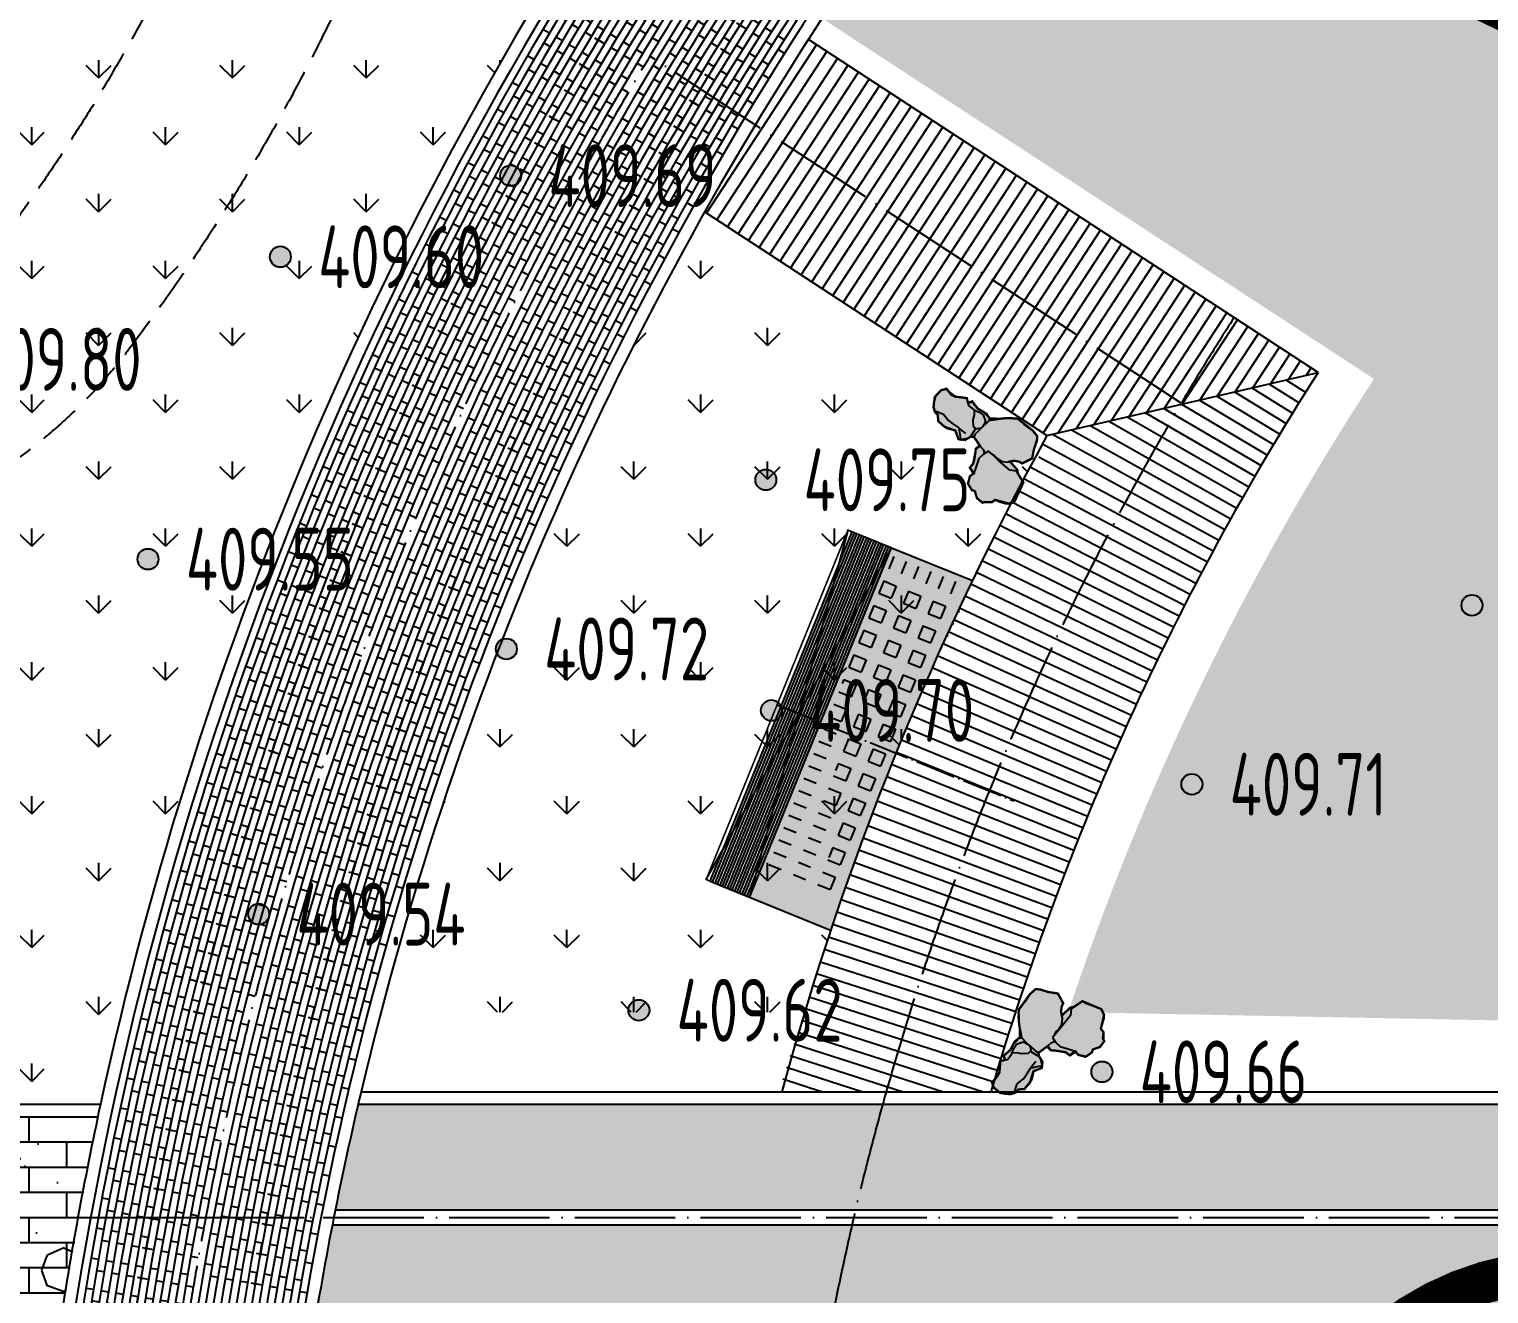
# Model space of a CAD drawing. Header units: millimetres. Extents: x 387826 to 388039216, y 3325062 to 3325368396.
# Drawn here: x 387589164 to 387606583, y 3324903110 to 3324918200 of the extents above; entities that cross this region are included whole.
import ezdxf
from ezdxf.enums import TextEntityAlignment as Align

# ---------------------------------------------------------------- set-up
doc = ezdxf.new("R2010")
doc.units = ezdxf.units.MM
doc.header["$LTSCALE"] = 1000
doc.header["$MEASUREMENT"] = 0
doc.linetypes.add('ACAD_ISO04W100', pattern=[30, 24, -3, 0, -3])
doc.linetypes.add('DASH', pattern=[0.35, 0.25, -0.1])
for name, color, linetype in [('0 Plan-Furniture 坐凳座椅', 215, 'Continuous'), ('0 Plan-Green C1', 60, 'DASH'), ('0 Plan-Green C2', 75, 'DASH'), ('0 Plan-Green Hatch', 76, 'Continuous'), ('0 Plan-Hatch 1', 8, 'Continuous'), ('0 Plan-Light', 1, 'Continuous'), ('0 Plan-Pavedivide', 15, 'Continuous'), ('0 Plan-Road 2', 40, 'Continuous'), ('0 Plan-Road 3', 44, 'Continuous'), ('0 Plan-Rock', 15, 'Continuous'), ('0-SITE', 7, 'Continuous'), ('000-Earth-MSCQ（不打印）$0$GCD', 251, 'Continuous'), ('0NT-Border', 21, 'DASH'), ('0NT-Center', 1, 'ACAD_ISO04W100'), ('0NT-Line 6', 251, 'Continuous')]:
    doc.layers.add(name, color=color, linetype=linetype)
doc.layers.add('0-调整', color=7, linetype='Continuous', plot=False)
doc.layers.add('0NT-辅助线（不打印）', color=157, linetype='Continuous', plot=False)
doc.styles.add('000-Earth-MSCQ（不打印）$0$HZ', font='gbenor.shx', dxfattribs={"width": 0.8, "bigfont": 'hztxt.shx'})
pattern_1 = [(90, (387910883.6, 3325096422.7), (-798.2364, 798.2364), [211.6645, -1384.808]), (45, (387910883.6, 3325096422.7), (-798.237, 798.237), [211.6645, -917.213]), (135, (387910883.6, 3325096422.7), (-798.237, -798.237), [211.6645, -917.213])]

# ---------------------------------------------------------------- blocks, each defined once
blk = doc.blocks.new('GZF')
at = {"layer": '0 Plan-Hatch 1', "ltscale": 10}
for p, q in [((-135, 540), (-135, 450)), ((0, 630), (0, 540)), ((-135, 360), (-135, 270)), ((0, 450), (0, 360)), ((-135, 180), (-135, 90)), ((0, 270), (0, 180)), ((-135, 0), (-135, -90)), ((0, 90), (0, 0)), ((-135, -180), (-135, -270)), ((0, -270), (0, -360)), ((-135, -360), (-135, -450)), ((0, -450), (0, -540)), ((-135, -540), (-135, -630))]:
    blk.add_line(p, q, dxfattribs=at)
at = {"layer": '0NT-辅助线（不打印）', "ltscale": 10}
for p, q in [((0, 0), (-135, 0)), ((0, 45), (0, -45)), ((0, -90), (0, -180))]:
    blk.add_line(p, q, dxfattribs=at)
blk.add_circle((0, 0), 9.1, dxfattribs=at)
blk = doc.blocks.new('A$C07C60E98')
at = {"layer": '0 Plan-Furniture 坐凳座椅', "ltscale": 10}
h = blk.add_hatch(dxfattribs=at)
h.set_pattern_fill('ANSI31', color=256, scale=20, angle=135)
h.set_pattern_definition([(180, (-775485599.173, -6649794488.545), (-7e-15, -31.75), [])])
h.paths.add_polyline_path([(2250, -230), (-2250, -230), (-2250, 280), (2250, 280)])
at = {"layer": '0 Plan-Hatch 1', "ltscale": 10}
h = blk.add_hatch(dxfattribs=at)
h.set_pattern_fill('SQUARE', color=256, scale=100)
h.set_pattern_definition([(0, (-387720309.45, -3324864457.13), (0, 158.75), [158.75, -158.75]), (90, (-387720309.45, -3324864457.13), (-158.75, 3e-14), [158.75, -158.75])])
edge = h.paths.add_edge_path()
edge.add_arc((0, 44412), 43149, 267.011, 272.989)
edge.add_line((2250, 1322), (2250, 280))
edge.add_line((2250, 280), (-950, 280))
edge.add_line((-950, 280), (-2250, 280))
edge.add_line((-2250, 280), (-2250, 1322))
h = blk.add_hatch(dxfattribs=at)
h.set_pattern_fill('AR-CONC', color=256, scale=100)
h.set_pattern_definition([(50, (-387720309.45, -3324864457.13), (182.184668996, -15.939085539), [19.05, -209.55]), (355, (-387720309.45, -3324864457.13), (-35.242825976, 191.056642882), [15.24, -167.64]), (100.451, (-387720294.26, -3324864458.46), (146.942501666, 175.11668782), [16.19, -178.09]), (46.1842, (-387720309.45, -3324864406.33), (271.079040892, -42.042327933), [28.575, -314.325]), (96.6356, (-387720286.86, -3324864409.84), (237.404234466, 247.42555589), [24.285, -267.135]), (351.184, (-387720309.45, -3324864406.33), (237.404605814, 247.42511786), [22.86, -251.46]), (21, (-387720284.05, -3324864419.03), (151.6148798354, -102.265518517), [19.05, -209.55]), (326, (-387720284.05, -3324864419.03), (61.802028348, 184.187966122), [15.24, -167.64]), (71.4514, (-387720271.41, -3324864427.55), (213.41649077, 81.922857716), [16.19, -178.09]), (37.5, (-387720309.445, -3324864457.13), (3.0886032506, 84.5550388732), [0, -165.608, 0, -170.18, 0, -168.275]), (7.5, (-387720309.445, -3324864457.13), (66.8196625103, 100.180574818), [0, -97.028, 0, -161.798, 0, -64.135]), (327.5, (-387720366.09, -3324864457.13), (135.5905951669, -5.7287439927), [0, -63.5, 0, -198.12, 0, -262.89]), (317.5, (-387720391.49, -3324864457.13), (148.129181386, 25.4264910333), [0, -82.55, 0, -131.572, 0, -186.69])])
edge = h.paths.add_edge_path()
edge.add_arc((0, 44412), 43149, 267.011, 272.989)
edge.add_line((2250, 1322), (2250, 280))
edge.add_line((2250, 280), (-950, 280))
edge.add_line((-950, 280), (-2250, 280))
edge.add_line((-2250, 280), (-2250, 1322))
at = {"layer": '0 Plan-Furniture 坐凳座椅', "ltscale": 10, "const_width": 20}
for points in [[(2250, -280), (-2250, -280), (-2250, 280), (2250, 280)], [(2250, -230), (-2250, -230), (-2250, 280), (2250, 280)]]:
    blk.add_lwpolyline(points, close=True, dxfattribs=at)
at = {"layer": '0 Plan-Road 3', "ltscale": 10}
for p, q in [((-2250, 280), (-2250, 1322)), ((2250, -230), (2250, 1322))]:
    blk.add_line(p, q, dxfattribs=at)
at = {"layer": '0NT-Center', "ltscale": 0.02}
blk.add_line((0, -280), (0, 2770), dxfattribs=at)
at = {"layer": '0NT-辅助线（不打印）', "ltscale": 10}
for p, q in [((2250, 280), (-2250, -280)), ((2250, -280), (-2250, 280))]:
    blk.add_line(p, q, dxfattribs=at)
blk = doc.blocks.new('hgreer')
at = {"layer": '0 Plan-Rock'}
for p, q in [((87294178, 81354752), (87294066, 81354638)), ((87294356, 81354781), (87294178, 81354752)), ((87294444, 81354780), (87294356, 81354781)), ((87294548, 81354722), (87294444, 81354780)), ((87294664, 81354656), (87294548, 81354722)), ((87294095, 81354332), (87294030, 81354215)), ((87294066, 81354638), (87294117, 81354456)), ((87294117, 81354456), (87294095, 81354332)), ((87294759, 81354539), (87294664, 81354656)), ((87294732, 81354583), (87294664, 81354326)), ((87294664, 81354326), (87294727, 81354122)), ((87294773, 81354434), (87294759, 81354539)), ((87294904, 81354337), (87294773, 81354434)), ((87294931, 81354185), (87294904, 81354337)), ((87294024, 81353945), (87293945, 81353877)), ((87294030, 81354215), (87293951, 81354059)), ((87293951, 81354059), (87294085, 81353911)), ((87294085, 81353911), (87294101, 81353725)), ((87294727, 81354122), (87294733, 81353974)), ((87294733, 81353974), (87294732, 81353773)), ((87294847, 81353805), (87294926, 81354003)), ((87294926, 81354003), (87294931, 81354185)), ((87293945, 81353877), (87293979, 81353793)), ((87293979, 81353793), (87294010, 81353663)), ((87294001, 81353531), (87293982, 81353397)), ((87294010, 81353663), (87294001, 81353531)), ((87294101, 81353725), (87294063, 81353569)), ((87294063, 81353569), (87294063, 81353441)), ((87294194, 81353632), (87294079, 81353713)), ((87294327, 81353582), (87294194, 81353632)), ((87294467, 81353472), (87294327, 81353582)), ((87294732, 81353773), (87294855, 81353648)), ((87294733, 81353768), (87294753, 81353536)), ((87294986, 81353607), (87294847, 81353805)), ((87294855, 81353648), (87294934, 81353572)), ((87294915, 81353453), (87294986, 81353607)), ((87293882, 81353001), (87294003, 81353200)), ((87293982, 81353397), (87294041, 81353244)), ((87294003, 81353200), (87294334, 81353268)), ((87294041, 81353244), (87294088, 81353217)), ((87294063, 81353441), (87294178, 81353287)), ((87294178, 81353287), (87294341, 81353269)), ((87294334, 81353268), (87294629, 81353317)), ((87294386, 81353277), (87294504, 81353394)), ((87294486, 81353377), (87294467, 81353472)), ((87294504, 81353394), (87294755, 81353382)), ((87294629, 81353317), (87294696, 81353300)), ((87294696, 81353300), (87294798, 81353020)), ((87294755, 81353382), (87294915, 81353453)), ((87293612, 81352618), (87293707, 81352799)), ((87293707, 81352799), (87293882, 81353001)), ((87294784, 81352760), (87294923, 81352819)), ((87294799, 81352593), (87294784, 81352760)), ((87294797, 81353021), (87294928, 81353076)), ((87294798, 81353020), (87294828, 81352903)), ((87294828, 81352903), (87294889, 81352809)), ((87294889, 81352809), (87294894, 81352807)), ((87294923, 81352819), (87295093, 81352852)), ((87294928, 81353076), (87295164, 81352946)), ((87295093, 81352852), (87295360, 81352772)), ((87295164, 81352946), (87295294, 81352901)), ((87295294, 81352901), (87295437, 81352910)), ((87295360, 81352772), (87295496, 81352737)), ((87295437, 81352910), (87295536, 81352713)), ((87295496, 81352737), (87295622, 81352776)), ((87295622, 81352776), (87295819, 81352705)), ((87293611, 81352623), (87293619, 81352631)), ((87293612, 81352619), (87293611, 81352623)), ((87293635, 81352386), (87293612, 81352618)), ((87293639, 81352110), (87293635, 81352386)), ((87294793, 81352660), (87294781, 81352568)), ((87294781, 81352568), (87294804, 81352499)), ((87294830, 81352396), (87294799, 81352593)), ((87294804, 81352499), (87294806, 81352326)), ((87294867, 81351996), (87294830, 81352396)), ((87295819, 81352705), (87295898, 81352519)), ((87295898, 81352519), (87295875, 81352437)), ((87295875, 81352437), (87295998, 81352280)), ((87293691, 81351913), (87293639, 81352110)), ((87294598, 81352050), (87294537, 81351921)), ((87294730, 81352179), (87294598, 81352050)), ((87294746, 81351831), (87294674, 81352125)), ((87294806, 81352326), (87294730, 81352179)), ((87294788, 81351832), (87294867, 81351996)), ((87295937, 81352043), (87295855, 81351887)), ((87296011, 81352087), (87295937, 81352043)), ((87295998, 81352280), (87296011, 81352087)), ((87293793, 81351855), (87293691, 81351913)), ((87294021, 81351790), (87293793, 81351855)), ((87294262, 81351683), (87294021, 81351790)), ((87294403, 81351753), (87294262, 81351683)), ((87294528, 81351828), (87294403, 81351753)), ((87294537, 81351921), (87294528, 81351828)), ((87294824, 81351756), (87294746, 81351831)), ((87294928, 81351500), (87294788, 81351832)), ((87295669, 81351570), (87295620, 81351490)), ((87295718, 81351718), (87295669, 81351570)), ((87295753, 81351854), (87295718, 81351718)), ((87295855, 81351887), (87295753, 81351854)), ((87295039, 81351502), (87294928, 81351500)), ((87295219, 81351460), (87295039, 81351502)), ((87295471, 81351402), (87295219, 81351460)), ((87295564, 81351442), (87295471, 81351402)), ((87295620, 81351490), (87295564, 81351442))]:
    blk.add_line(p, q, dxfattribs=at)
blk = doc.blocks.new('A$C6F3146E0')
at = {"layer": '0NT-Line 6', "ltscale": 10}
h = blk.add_hatch(color=250, dxfattribs=at)
h.dxf.hatch_style = 1
h.paths.add_polyline_path([(771, 225), (810, 256), (835, 324), (833, 388), (821, 464), (754, 548), (685, 572), (649, 533), (561, 478), (435, 472), (413, 470), (393, 409), (342, 434), (265, 348), (179, 306), (100, 236), (101, 206), (-39, 237), (-102, 248), (-227, 255), (-264, 253), (-466, 117), (-533, 47), (-533, -10), (-503, -119), (-487, -245), (-362, -319), (-322, -300), (-253, -293), (-204, -306), (-307, -408), (-318, -455), (-398, -565), (-304, -812), (-231, -852), (-48, -816), (-9, -850), (93, -855), (111, -865), (187, -812), (222, -722), (261, -711), (318, -633), (299, -535), (251, -492), (308, -425), (269, -369), (253, -240), (250, -175), (202, -128), (285, -24), (331, -24), (368, -52), (443, -72), (483, -67), (530, 39), (669, 77), (763, 147)])
at = {"layer": '0 Plan-Rock', "ltscale": 10, "const_width": 30}
blk.add_lwpolyline([(771, 225), (810, 256), (835, 324), (833, 388), (821, 464), (754, 548), (685, 572), (649, 533), (561, 478), (435, 472), (413, 470), (393, 409), (342, 434), (265, 348), (179, 306), (100, 236), (101, 206), (-39, 237), (-102, 248), (-227, 255), (-264, 253), (-466, 117), (-533, 47), (-533, -10), (-503, -119), (-487, -245), (-362, -319), (-322, -300), (-253, -293), (-204, -306), (-307, -408), (-318, -455), (-398, -565), (-304, -812), (-231, -852), (-48, -816), (-9, -850), (93, -855), (111, -865), (187, -812), (222, -722), (261, -711), (318, -633), (299, -535), (251, -492), (308, -425), (269, -369), (253, -240), (250, -175), (202, -128), (285, -24), (331, -24), (368, -52), (443, -72), (483, -67), (530, 39), (669, 77), (763, 147)], close=True, dxfattribs=at)
at = {"layer": '0 Plan-Rock', "xscale": 0.4800000000000001, "yscale": 0.4800000000000001, "zscale": 0.4800000000000001, "rotation": 301.0050644222225}
blk.add_blockref('hgreer', (-55053982, 15799643), dxfattribs=at)
blk = doc.blocks.new('000-Earth-MSCQ（不打印）$0$gc200')
h = blk.add_hatch(color=256)
edge = h.paths.add_edge_path()
edge.add_arc((0, 0), 0.25, 0, 360)
blk.add_circle((0, 0), 0.25)
blk = doc.blocks.new('000-Earth-MSCQ（不打印）')
at = {"layer": '000-Earth-MSCQ（不打印）$0$GCD', "linetype": 'Continuous'}
ref = blk.add_blockref('000-Earth-MSCQ（不打印）$0$gc200', (387594910, 3324916452), dxfattribs=dict(at, xscale=500, yscale=500, zscale=500))
ref.add_attrib('height', '409.69', dxfattribs={"linetype": 'Continuous', "height": 750, "style": '000-Earth-MSCQ（不打印）$0$HZ', "width": 0.8}).set_placement((387595360, 3324916452), align=Align.MIDDLE_LEFT)
ref = blk.add_blockref('000-Earth-MSCQ（不打印）$0$gc200', (387592162, 3324915484), dxfattribs=dict(at, xscale=500, yscale=500, zscale=500))
ref.add_attrib('height', '409.60', dxfattribs={"linetype": 'Continuous', "height": 750, "style": '000-Earth-MSCQ（不打印）$0$HZ', "width": 0.8}).set_placement((387592612, 3324915484), align=Align.MIDDLE_LEFT)
ref = blk.add_blockref('000-Earth-MSCQ（不打印）$0$gc200', (387588058, 3324914260), dxfattribs=dict(at, xscale=500, yscale=500, zscale=500))
ref.add_attrib('height', '409.80', dxfattribs={"linetype": 'Continuous', "height": 750, "style": '000-Earth-MSCQ（不打印）$0$HZ', "width": 0.8}).set_placement((387588508, 3324914260), align=Align.MIDDLE_LEFT)
ref = blk.add_blockref('000-Earth-MSCQ（不打印）$0$gc200', (387597955, 3324912823), dxfattribs=dict(at, xscale=500, yscale=500, zscale=500))
ref.add_attrib('height', '409.75', dxfattribs={"linetype": 'Continuous', "height": 750, "style": '000-Earth-MSCQ（不打印）$0$HZ', "width": 0.8}).set_placement((387598405, 3324912823), align=Align.MIDDLE_LEFT)
ref = blk.add_blockref('000-Earth-MSCQ（不打印）$0$gc200', (387590582, 3324911876), dxfattribs=dict(at, xscale=500, yscale=500, zscale=500))
ref.add_attrib('height', '409.55', dxfattribs={"linetype": 'Continuous', "height": 750, "style": '000-Earth-MSCQ（不打印）$0$HZ', "width": 0.8}).set_placement((387591033, 3324911876), align=Align.MIDDLE_LEFT)
ref = blk.add_blockref('000-Earth-MSCQ（不打印）$0$gc200', (387606382, 3324911326), dxfattribs=dict(at, xscale=500, yscale=500, zscale=500))
ref.add_attrib('height', '409.59', dxfattribs={"linetype": 'Continuous', "height": 750, "style": '000-Earth-MSCQ（不打印）$0$HZ', "width": 0.8}).set_placement((387606832, 3324911326), align=Align.MIDDLE_LEFT)
ref = blk.add_blockref('000-Earth-MSCQ（不打印）$0$gc200', (387594859, 3324910805), dxfattribs=dict(at, xscale=500, yscale=500, zscale=500))
ref.add_attrib('height', '409.72', dxfattribs={"linetype": 'Continuous', "height": 750, "style": '000-Earth-MSCQ（不打印）$0$HZ', "width": 0.8}).set_placement((387595309, 3324910805), align=Align.MIDDLE_LEFT)
ref = blk.add_blockref('000-Earth-MSCQ（不打印）$0$gc200', (387598022, 3324910071), dxfattribs=dict(at, xscale=500, yscale=500, zscale=500))
ref.add_attrib('height', '409.70', dxfattribs={"linetype": 'Continuous', "height": 750, "style": '000-Earth-MSCQ（不打印）$0$HZ', "width": 0.8}).set_placement((387598472, 3324910071), align=Align.MIDDLE_LEFT)
ref = blk.add_blockref('000-Earth-MSCQ（不打印）$0$gc200', (387603040, 3324909190), dxfattribs=dict(at, xscale=500, yscale=500, zscale=500))
ref.add_attrib('height', '409.71', dxfattribs={"linetype": 'Continuous', "height": 750, "style": '000-Earth-MSCQ（不打印）$0$HZ', "width": 0.8}).set_placement((387603490, 3324909190), align=Align.MIDDLE_LEFT)
ref = blk.add_blockref('000-Earth-MSCQ（不打印）$0$gc200', (387591903, 3324907641), dxfattribs=dict(at, xscale=500, yscale=500, zscale=500))
ref.add_attrib('height', '409.54', dxfattribs={"linetype": 'Continuous', "height": 750, "style": '000-Earth-MSCQ（不打印）$0$HZ', "width": 0.8}).set_placement((387592353, 3324907641), align=Align.MIDDLE_LEFT)
ref = blk.add_blockref('000-Earth-MSCQ（不打印）$0$gc200', (387596440, 3324906494), dxfattribs=dict(at, xscale=500, yscale=500, zscale=500))
ref.add_attrib('height', '409.62', dxfattribs={"linetype": 'Continuous', "height": 750, "style": '000-Earth-MSCQ（不打印）$0$HZ', "width": 0.8}).set_placement((387596890, 3324906494), align=Align.MIDDLE_LEFT)
ref = blk.add_blockref('000-Earth-MSCQ（不打印）$0$gc200', (387601966, 3324905759), dxfattribs=dict(at, xscale=500, yscale=500, zscale=500))
ref.add_attrib('height', '409.66', dxfattribs={"linetype": 'Continuous', "height": 750, "style": '000-Earth-MSCQ（不打印）$0$HZ', "width": 0.8}).set_placement((387602416, 3324905759), align=Align.MIDDLE_LEFT)

msp = doc.modelspace()

# ---------------------------------------------------------------- hatches: boundary and pattern name
at = {"layer": '0 Plan-Green Hatch', "ltscale": 10}
h = msp.add_hatch(dxfattribs=at)
h.set_pattern_fill('GRASS', color=256, scale=400, double=1)
h.set_pattern_definition(pattern_1)
edge = h.paths.add_edge_path()
edge.add_line((387622439, 3324854051), (387623174, 3324853940))
edge.add_line((387623174, 3324853940), (387635096, 3324877615))
edge.add_line((387635096, 3324877615), (387637326, 3324880091))
edge.add_line((387637326, 3324880091), (387648093, 3324901769))
edge.add_line((387648093, 3324901769), (387653676, 3324913099))
edge.add_line((387653676, 3324913099), (387659030, 3324926313))
edge.add_line((387659030, 3324926313), (387666293, 3324933026))
edge.add_line((387666293, 3324933026), (387674563, 3324955273))
edge.add_line((387674563, 3324955273), (387674699, 3324955834))
edge.add_line((387674699, 3324955834), (387679274, 3324966056))
edge.add_line((387679274, 3324966056), (387692671, 3324988472))
edge.add_line((387692671, 3324988472), (387687672, 3324991570))
edge.add_line((387687672, 3324991570), (387699107, 3325013209))
edge.add_line((387699107, 3325013209), (387703731, 3325018963))
edge.add_line((387703731, 3325018963), (387707661, 3325021086))
edge.add_line((387707661, 3325021086), (387708979, 3325021533))
edge.add_line((387708979, 3325021533), (387713125, 3325024321))
edge.add_line((387713125, 3325024321), (387719878, 3325030250))
edge.add_line((387719878, 3325030250), (387727149, 3325038561))
edge.add_line((387727149, 3325038561), (387731947, 3325045522))
edge.add_line((387731947, 3325045522), (387732793, 3325048405))
edge.add_line((387732793, 3325048405), (387736658, 3325052380))
edge.add_line((387736658, 3325052380), (387738724, 3325053062))
edge.add_line((387738724, 3325053062), (387755596, 3325073700))
edge.add_line((387755596, 3325073700), (387757359, 3325075810))
edge.add_line((387757359, 3325075810), (387765031, 3325091176))
edge.add_line((387765031, 3325091176), (387763567, 3325091307))
edge.add_line((387763567, 3325091307), (387764643, 3325092871))
edge.add_line((387764643, 3325092871), (387763677, 3325093514))
edge.add_line((387763677, 3325093514), (387760352, 3325088520))
edge.add_line((387760352, 3325088520), (387757855, 3325090182))
edge.add_line((387757855, 3325090182), (387746044, 3325072445))
edge.add_arc((387645329, 3325139508), 121000, 309.74241, 326.34169, ccw=False)
edge.add_arc((387645329, 3325139508), 121000, 304.96117, 309.74243, ccw=False)
edge.add_arc((387763684, 3324966247), 88844, 123.48685, 149.78954)
edge.add_arc((387680669, 3325002504), 10500, -109.5937, 53.5592, ccw=False)
edge.add_line((387677148, 3324992612), (387673651, 3324985981))
edge.add_line((387673651, 3324985981), (387646880, 3324935220))
edge.add_arc((387620344, 3324949214), 30000, 286.5819, 332.1931, ccw=False)
edge.add_arc((387637328, 3324892179), 29511, 106.5819, 159.4826)
edge.add_line((387609689, 3324902522), (387600522, 3324902522))
edge.add_arc((387629038, 3324896342), 29178, 167.7716, 206.6178)
edge.add_line((387602953, 3324883269), (387599369, 3324882693))
edge.add_arc((387581781, 3324878865), 18000, -22.8216, 12.2787, ccw=False)
edge.add_line((387598371, 3324871883), (387617733, 3324862102))
edge.add_line((387617733, 3324862102), (387620050, 3324854469))
edge.add_line((387620050, 3324854469), (387622439, 3324854051))
h = msp.add_hatch(dxfattribs=at)
h.set_pattern_fill('GRASS', color=256, scale=400, double=1)
h.set_pattern_definition(pattern_1)
edge = h.paths.add_edge_path()
edge.add_line((387605213, 3324914027), (387598664, 3324918304))
edge.add_arc((387602932, 3324916290), 4719, 143.0083, 154.7369, ccw=False)
edge.add_arc((387570323, 3324938960), 35000, 325.4866, 360)
edge.add_line((387605323, 3324938960), (387605323, 3324946120))
edge.add_line((387605323, 3324946120), (387611316, 3324946127))
edge.add_line((387611316, 3324946127), (387614771, 3324946256))
edge.add_line((387614771, 3324946256), (387618955, 3324946756))
edge.add_line((387618955, 3324946756), (387623204, 3324947639))
edge.add_line((387623204, 3324947639), (387628446, 3324949319))
edge.add_line((387628446, 3324949319), (387633018, 3324951352))
edge.add_line((387633018, 3324951352), (387635887, 3324952937))
edge.add_line((387635887, 3324952937), (387636770, 3324953013))
edge.add_line((387636770, 3324953013), (387641201, 3324953435))
edge.add_line((387641201, 3324953435), (387643259, 3324954834))
edge.add_line((387643259, 3324954834), (387643999, 3324956126))
edge.add_line((387643999, 3324956126), (387644469, 3324959483))
edge.add_line((387644469, 3324959483), (387647018, 3324962120))
edge.add_line((387647018, 3324962120), (387649717, 3324965421))
edge.add_line((387649717, 3324965421), (387651287, 3324967654))
edge.add_line((387651287, 3324967654), (387653047, 3324970530))
edge.add_line((387653047, 3324970530), (387654554, 3324973408))
edge.add_line((387654554, 3324973408), (387656414, 3324977855))
edge.add_line((387656414, 3324977855), (387657664, 3324981620))
edge.add_line((387657664, 3324981620), (387659067, 3324989862))
edge.add_line((387659067, 3324989862), (387660604, 3325007095))
edge.add_line((387660604, 3325007095), (387670180, 3325002045))
edge.add_arc((387680669, 3325002504), 10500, 182.5086, 233.9799)
edge.add_line((387674495, 3324994012), (387644226, 3324936619))
edge.add_arc((387620344, 3324949214), 27000, 286.5819, 332.1931, ccw=False)
edge.add_arc((387637328, 3324892179), 32511, 106.5819, 154.1647)
edge.add_line((387608066, 3324906346), (387601566, 3324906472))
edge.add_arc((387632545, 3324896175), 32646, 146.8498, 161.6139, ccw=False)
h = msp.add_hatch(dxfattribs=at)
h.set_pattern_fill('GRASS', color=256, scale=400, double=1)
h.set_pattern_definition(pattern_1)
edge = h.paths.add_edge_path()
edge.add_line((387575606, 3324905372), (387569812, 3324905372))
edge.add_line((387569812, 3324905372), (387569812, 3324906272))
edge.add_line((387569812, 3324906272), (387575312, 3324906272))
edge.add_line((387575312, 3324906272), (387575312, 3324926572))
edge.add_line((387575312, 3324926572), (387569814, 3324926572))
edge.add_arc((387575662, 3324926422), 5850, 91.4693, 178.5307, ccw=False)
edge.add_line((387575512, 3324932270), (387575512, 3324926772))
edge.add_line((387575512, 3324926772), (387592653, 3324926772))
edge.add_line((387592653, 3324926772), (387592653, 3324946588))
edge.add_line((387592653, 3324946588), (387602323, 3324946588))
edge.add_line((387602323, 3324946588), (387602323, 3324938960))
edge.add_arc((387570323, 3324938960), 32000, -34.5134, 0, ccw=False)
edge.add_arc((387632545, 3324896175), 43513, 145.4866, 167.7978)
edge.add_line((387590015, 3324905372), (387575606, 3324905372))
h = msp.add_hatch(dxfattribs=at)
h.set_pattern_fill('GRASS', color=256, scale=400, double=1)
h.set_pattern_definition(pattern_1)
edge = h.paths.add_edge_path()
edge.add_line((387564087, 3324808679), (387562590, 3324819517))
edge.add_arc((387605680, 3324825470), 43500, 114.1135, 187.865, ccw=False)
edge.add_arc((387581781, 3324878865), 15000, 294.1135, 372.9095)
edge.add_line((387596401, 3324882216), (387591598, 3324881444))
edge.add_arc((387632666, 3324896181), 43631, 171.4451, 199.7405, ccw=False)
edge.add_line((387589520, 3324902672), (387585472, 3324902672))
edge.add_line((387585472, 3324902672), (387585472, 3324896072))
edge.add_line((387585472, 3324896072), (387583771, 3324896072))
edge.add_line((387583771, 3324896072), (387583772, 3324893072))
edge.add_line((387583772, 3324893072), (387584322, 3324893072))
edge.add_line((387584322, 3324893072), (387584322, 3324886222))
edge.add_line((387584322, 3324886222), (387575072, 3324886222))
edge.add_line((387575072, 3324886222), (387575072, 3324893072))
edge.add_line((387575072, 3324893072), (387576922, 3324893072))
edge.add_line((387576922, 3324893072), (387576922, 3324896072))
edge.add_line((387576922, 3324896072), (387573922, 3324896072))
edge.add_line((387573922, 3324896072), (387573922, 3324902672))
edge.add_line((387573922, 3324902672), (387563512, 3324902672))
edge.add_line((387563512, 3324902672), (387563512, 3324906272))
edge.add_line((387563512, 3324906272), (387558012, 3324906272))
edge.add_line((387558012, 3324906272), (387558012, 3324931572))
edge.add_line((387558012, 3324931572), (387563512, 3324931572))
edge.add_line((387563512, 3324931572), (387563512, 3324932400))
edge.add_line((387563512, 3324932400), (387563836, 3324932725))
edge.add_line((387563836, 3324932725), (387559942, 3324936609))
edge.add_line((387559942, 3324936609), (387565450, 3324942131))
edge.add_line((387565450, 3324942131), (387569344, 3324938247))
edge.add_line((387569344, 3324938247), (387569668, 3324938572))
edge.add_line((387569668, 3324938572), (387569853, 3324938572))
edge.add_line((387569853, 3324938572), (387569853, 3324944072))
edge.add_line((387569853, 3324944072), (387580153, 3324944072))
edge.add_line((387580153, 3324944072), (387580153, 3324938572))
edge.add_line((387580153, 3324938572), (387580503, 3324938572))
edge.add_arc((387564914, 3324960011), 26508, 306.0222, 323.9778)
edge.add_line((387586353, 3324944422), (387586353, 3324946072))
edge.add_line((387586353, 3324946072), (387565970, 3324946072))
edge.add_line((387565970, 3324946072), (387555981, 3324936059))
edge.add_line((387555981, 3324936059), (387556083, 3324865035))
edge.add_line((387556083, 3324865035), (387556223, 3324859820))
edge.add_line((387556223, 3324859820), (387559228, 3324808008))
edge.add_line((387559228, 3324808008), (387564087, 3324808679))
h = msp.add_hatch(dxfattribs=at)
h.set_pattern_fill('GRASS', color=256, scale=400, double=1)
h.set_pattern_definition(pattern_1)
edge = h.paths.add_edge_path()
edge.add_line((387597099, 3324915793), (387601166, 3324913086))
edge.add_arc((387632545, 3324896175), 35646, 151.6776, 163.2095)
edge.add_line((387598419, 3324906472), (387593362, 3324906472))
edge.add_arc((387632545, 3324896175), 40513, 151.0376, 165.2758, ccw=False)
at = {"layer": '0 Plan-Hatch 1', "ltscale": 10}
h = msp.add_hatch(dxfattribs=at)
h.set_pattern_fill('混凝土', color=256, scale=200)
h.set_pattern_definition([(50, (387585506.2, 3324938266), (1434.52, -125.504), [150, -1650]), (355, (387585506.2, 3324938266), (-277.503, 1504.384), [120, -1320]), (100.4514, (387585625.7, 3324938255.5), (1157.02, 1378.88), [127.48, -1402.284]), (46.184, (387585506.2, 3324938666), (2134.48, -331.04), [225, -2475]), (96.6356, (387585684, 3324938638.4), (1869.33, 1948.24), [191.22, -2103.43]), (351.184, (387585506.2, 3324938666), (1869.32, 1948.24), [180, -1980]), (21, (387585706.2, 3324938566), (1193.814, -805.238), [150, -1650]), (326, (387585706.2, 3324938566), (486.63, 1450.3), [120, -1320]), (71.4514, (387585805.7, 3324938498.9), (1680.445, 645.06), [127.48, -1402.284]), (37.5, (387585506.2, 3324938265.96), (24.32, 665.788), [0, -1304, 0, -1340, 0, -1325]), (7.5, (387585506.2, 3324938265.96), (526.139, 788.823), [0, -764, 0, -1274, 0, -505]), (327.5, (387585060.2, 3324938265.96), (1067.645, -45.11), [0, -500, 0, -1560, 0, -2070]), (317.5, (387584860.2, 3324938266), (1166.372, 200.21), [0, -650, 0, -1036, 0, -1470])])
edge = h.paths.add_edge_path()
edge.add_line((387563962, 3324903122), (387569362, 3324903122))
edge.add_line((387569362, 3324903122), (387569362, 3324926422))
edge.add_arc((387575662, 3324926422), 6300, 90, 180, ccw=False)
edge.add_line((387575662, 3324932722), (387592203, 3324932722))
edge.add_line((387592203, 3324932722), (387592203, 3324946591))
edge.add_arc((387598496, 3324946597), 6293, 115.3465, 180.048, ccw=False)
edge.add_line((387595802, 3324952284), (387583170, 3324952250))
edge.add_arc((387580510, 3324946547), 6293, -0.0398, 64.9946, ccw=False)
edge.add_line((387586803, 3324946543), (387586803, 3324944422))
edge.add_arc((387580503, 3324944422), 6300, -90, 0, ccw=False)
edge.add_line((387580503, 3324938122), (387569855, 3324938122))
edge.add_line((387569855, 3324938122), (387563962, 3324932214))
edge.add_line((387563962, 3324932214), (387563962, 3324903122))
h = msp.add_hatch(dxfattribs=at)
h.set_pattern_fill('_USER', color=256, scale=150, angle=90, pattern_type=0)
h.set_pattern_definition([(56.8498, (387598404.66, 3324916681.71), (-125.586, 82.0254), [])])
h.paths.add_polyline_path([(387597230, 3324916016), (387598472, 3324918071), (387604548, 3324914103), (387601310, 3324913351)])
h = msp.add_hatch(dxfattribs=at)
h.set_pattern_fill('900X300', color=256, scale=0.3, pattern_type=2)
h.set_pattern_definition([(90, (387593593.27, 3324905371.84), (-270, 2e-14), [90, -90]), (90, (387593458.27, 3324905461.84), (-270, 2e-14), [90, -90]), (0, (387593323.27, 3324905371.84), (0, 180), []), (0, (387593323.27, 3324905461.84), (0, 180), [])])
edge = h.paths.add_edge_path()
edge.add_arc((387632545, 3324896175), 40513, 166.8786, 168.7019, ccw=False)
edge.add_line((387593090, 3324905372), (387607778, 3324905372))
edge.add_line((387607778, 3324905372), (387608607, 3324904112))
edge.add_line((387608607, 3324904112), (387592817, 3324904112))
h = msp.add_hatch(dxfattribs=at)
h.set_pattern_fill('900X300', color=256, pattern_type=2)
h.set_pattern_definition([(90, (387570711.8, 3324902821.8), (-900, 6e-14), [300, -300]), (90, (387570261.8, 3324903121.8), (-900, 6e-14), [300, -300]), (0, (387569811.8, 3324902821.84), (0, 600), []), (0, (387569811.8, 3324903121.84), (0, 600), [])])
h.paths.add_polyline_path([(387569812, 3324905222), (387589983, 3324905222), (387589543, 3324902822), (387585322, 3324902822), (387585322, 3324901922), (387583822, 3324901922), (387583822, 3324900072), (387577272, 3324900072), (387577272, 3324900322), (387574072, 3324900322), (387574072, 3324902822), (387569812, 3324902822)])
h = msp.add_hatch(dxfattribs=at)
h.set_pattern_fill('加气混凝土', color=256, scale=295.28, double=1)
h.set_pattern_definition([(0, (387774439, 3324891233), (1771.68, 3543.36), [0, -3543.36]), (0, (387772366.3, 3324890754.5), (1771.68, 3543.36), [0, -3543.36]), (0, (387773518, 3324890719), (1771.68, 3543.36), [0, -3543.36]), (0, (387774775.7, 3324891764.3), (1771.68, 3543.36), [0, -3543.36]), (0, (387773305.2, 3324890542), (1771.68, 3543.36), [0, -3543.36]), (0, (387775130, 3324893996.6), (1771.68, 3543.36), [0, -3543.36]), (0, (387774049.4, 3324893713.2), (1771.68, 3543.36), [0, -3543.36]), (0, (387774616.3, 3324893270.3), (1771.68, 3543.36), [0, -3543.36]), (0, (387771728.5, 3324893199.4), (1771.68, 3543.36), [0, -3543.36]), (0, (387773464.7, 3324893040), (1771.68, 3543.36), [0, -3543.36]), (0, (387772791.5, 3324892136.4), (1771.68, 3543.36), [0, -3543.36]), (0, (387772827, 3324890807.6), (1771.68, 3543.36), [0, -3543.36]), (0, (387774155.7, 3324890666), (1771.68, 3543.36), [0, -3543.36]), (0, (387775130, 3324892225), (1771.68, 3543.36), [0, -3543.36]), (0, (387771817, 3324891675.7), (1771.68, 3543.36), [0, -3543.36]), (0, (387772118.2, 3324892278), (1771.68, 3543.36), [0, -3543.36]), (0, (387773500, 3324892030), (1771.68, 3543.36), [0, -3543.36]), (0, (387773004, 3324891516.3), (1771.68, 3543.36), [0, -3543.36]), (0, (387772720.6, 3324892685.6), (1771.68, 3543.36), [0, -3543.36]), (0, (387773163.5, 3324894014.4), (1771.68, 3543.36), [0, -3543.36]), (0, (387771958.8, 3324890931.6), (1771.68, 3543.36), [0, -3543.36]), (0, (387773907.6, 3324893288), (1771.68, 3543.36), [0, -3543.36]), (0, (387772260, 3324893341), (1771.68, 3543.36), [0, -3543.36]), (0, (387771976.5, 3324893801.8), (1771.68, 3543.36), [0, -3543.36]), (130.60129, (387774912.41, 3324892887.24), (-8858.3999, 10630.08005), [155.563, -65180.763]), (18.43495, (387774659.3, 3324892954.73), (8858.4, 3543.36), [160.07, -22250.103]), (90, (387774659.3, 3324892802.9), (1771.68, 3543.36), [151.86, -6934.86]), (161.56505, (387774811.2, 3324892752.25), (-8858.4, 3543.3597), [160.07, -22250.103]), (53.1301, (387774811.2, 3324892752.25), (1771.68, 3543.36), [168.73, -17548.07]), (135, (387774946.2, 3324890946.8), (-1771.68, 3543.36), [143.173, -9878.96]), (45, (387774743.7, 3324890946.8), (1771.68, 3543.36), [143.173, -9878.96]), (135, (387774844.9, 3324890845.6), (-1771.68, 3543.36), [143.173, -9878.96]), (45, (387774844.9, 3324890845.6), (1771.68, 3543.36), [143.173, -9878.96]), (116.565, (387773242, 3324893326), (-0.0003, 7086.72), [188.65, -3772.95]), (180, (387773157.6, 3324893494.7), (-1771.68, 3543.36), [202.48, -3340.88]), (63.435, (387772870.8, 3324893326), (2e-05, 7086.72), [188.65, -3772.95]), (116.565, (387772955, 3324893157.2), (-0.0003, 7086.72), [188.65, -3772.95]), (0, (387772955, 3324893157.2), (1771.68, 3543.36), [202.48, -3340.88]), (63.435, (387773157.6, 3324893157.2), (2e-05, 7086.72), [188.65, -3772.95]), (107.10273, (387774574.95, 3324892127.95), (-5315.0398, 17716.80003), [229.5, -96160.31]), (143.97263, (387774507.46, 3324892347.3), (-33661.91957, 24803.51997), [229.5, -47965.4]), (180, (387774322, 3324892482.3), (-1771.68, 3543.36), [219.35, -3324.01]), (36.02737, (387773916.9, 3324892347.3), (33661.91975, 24803.51973), [229.5, -47965.4]), (71.56505, (387773849.4, 3324892144.8), (5315.04, 17716.8), [213.43, -22196.746]), (107.10273, (387773916.9, 3324891925.47), (-5315.0398, 17716.80003), [229.5, -96160.31]), (143.97263, (387774102.5, 3324891790.49), (-33661.91957, 24803.51997), [229.5, -47965.4]), (0, (387774102.5, 3324891790.5), (1771.68, 3543.36), [219.35, -3324.01]), (36.02737, (387774321.85, 3324891790.49), (33661.91975, 24803.51973), [229.5, -47965.4]), (71.56505, (387774507.46, 3324891925.47), (5315.04, 17716.8), [213.43, -22196.746]), (150.25512, (387774608.7, 3324893781.5), (-5315.04, 3543.36), [136.036, -28431.446]), (90, (387774490.6, 3324893714), (1771.68, 3543.36), [134.985, -6951.734]), (29.74488, (387774490.6, 3324893714.02), (5315.04, 3543.36), [136.036, -28431.446]), (116.565, (387773782, 3324891267.4), (-0.0003, 7086.72), [188.65, -3772.95]), (168.69007, (387773697.55, 3324891436.15), (-15945.12, 3543.3599), [172.073, -35963.247]), (41.185925, (387773393.83, 3324891351.78), (44291.99973, 38976.95966), [179.364, -75153.496]), (90, (387773393.8, 3324891183), (1771.68, 3543.36), [168.73, -6917.99]), (138.81407, (387773528.82, 3324891064.94), (-44291.99921, 38976.96025), [179.364, -75153.496]), (16.69924, (387773528.82, 3324891064.94), (58465.43956, 17716.79981), [176.16, -73811.363]), (60.9454, (387773697.55, 3324891115.56), (1771.68, 3543.35997), [173.72, -72788.525]), (109.98311, (387772297.08, 3324892752.25), (-8858.40003, 24803.51993), [197.495, -82750.434]), (155.556045, (387772229.58, 3324892937.86), (-23031.84009, 10630.07978), [203.88, -85425.28]), (24.443955, (387771858.38, 3324892937.86), (23031.84001, 10630.07995), [203.88, -85425.28]), (70.01689, (387771790.88, 3324892752.25), (8858.40003, 24803.51994), [197.495, -82750.434]), (109.98311, (387771858.38, 3324892566.65), (-8858.40003, 24803.51993), [197.495, -82750.434]), (160.0169, (387772043.98, 3324892499.16), (-8858.4, 3543.35984), [197.495, -41276.47]), (19.9831, (387772043.98, 3324892499.16), (8858.39995, 3543.36), [197.495, -41276.47]), (70.01689, (387772229.58, 3324892566.65), (8858.40003, 24803.51994), [197.495, -82750.434]), (122.00538, (387773613.2, 3324892431.66), (-1771.68024, 3543.3598), [159.18, -33268.81]), (18.43495, (387773376.96, 3324892516.03), (8858.4, 3543.36), [160.07, -22250.103]), (90, (387773377, 3324892364.2), (1771.68, 3543.36), [151.86, -6934.86]), (161.56505, (387773528.8, 3324892313.55), (-8858.4, 3543.3597), [160.07, -22250.103]), (54.46232, (387773528.82, 3324892313.55), (12401.75998, 17716.79997), [145.15, -60817.12]), (116.565, (387772584, 3324891571), (-0.0003, 7086.72), [188.65, -3772.95]), (180, (387772499.6, 3324891740), (-1771.68, 3543.36), [185.605, -3357.755]), (59.03624, (387772212.7, 3324891571.13), (1771.68, 3543.36), [196.773, -41125.547]), (120.96376, (387772313.95, 3324891402.4), (-1771.68024, 3543.35984), [196.773, -41125.547]), (0, (387772314, 3324891402.4), (1771.68, 3543.36), [185.605, -3357.755]), (63.435, (387772499.6, 3324891402.4), (2e-05, 7086.72), [188.65, -3772.95])])
h.paths.add_polyline_path([(387569812, 3324905222), (387589983, 3324905222), (387589543, 3324902822), (387585322, 3324902822), (387585322, 3324901922), (387583822, 3324901922), (387583822, 3324900072), (387577272, 3324900072), (387577272, 3324900322), (387574072, 3324900322), (387574072, 3324902822), (387569812, 3324902822)])
h = msp.add_hatch(dxfattribs=at)
h.set_pattern_fill('900X300', color=256, scale=0.3, pattern_type=2)
h.set_pattern_definition([(90, (387592992.3, 3324902671.84), (-270, 2e-14), [90, -90]), (90, (387592857.3, 3324902761.84), (-270, 2e-14), [90, -90]), (0, (387592722.3, 3324902671.84), (0, 180), []), (0, (387592722.3, 3324902761.84), (0, 180), [])])
edge = h.paths.add_edge_path()
edge.add_arc((387632545, 3324896175), 40513, 168.9614, 170.7717, ccw=False)
edge.add_line((387592782, 3324903932), (387608742, 3324903932))
edge.add_line((387608742, 3324903932), (387609585, 3324902672))
edge.add_line((387609585, 3324902672), (387592556, 3324902672))

# ---------------------------------------------------------------- linework, layer by layer
at = {"layer": '0 Plan-Green C1', "ltscale": 2, "flags": 128}
msp.add_lwpolyline([(387596018, 3324923689, 0.05648), (387593064, 3324918954, -0.056013), (387590341, 3324914363, -0.375353), (387582387, 3324912705, -0.147945), (387576822, 3324918509, 0.613246)], format="xyb", dxfattribs=at)
at = {"layer": '0 Plan-Green C2', "ltscale": 2, "flags": 128}
msp.add_lwpolyline([(387590944, 3324919144, -0.048031), (387588746, 3324915568, -0.375353), (387583368, 3324914448, -0.147945), (387578605, 3324919415)], format="xyb", dxfattribs=at)
at = {"layer": '0 Plan-Hatch 1', "ltscale": 10}
for p, q in [((387601310, 3324913351), (387604546, 3324914104)), ((387603754, 3324913919), (387604242, 3324913619)), ((387603959, 3324913967), (387604319, 3324913743)), ((387604162, 3324914014), (387604396, 3324913867)), ((387603129, 3324913774), (387604015, 3324913244)), ((387603339, 3324913823), (387604090, 3324913369)), ((387603548, 3324913871), (387604166, 3324913494)), ((387602269, 3324913574), (387603719, 3324912740)), ((387602487, 3324913624), (387603792, 3324912866)), ((387602703, 3324913675), (387603866, 3324912993)), ((387602917, 3324913724), (387603940, 3324913119)), ((387601602, 3324913418), (387603504, 3324912359)), ((387601826, 3324913471), (387603575, 3324912486)), ((387602049, 3324913522), (387603647, 3324912613)), ((387601257, 3324913252), (387603363, 3324912103)), ((387601375, 3324913366), (387603433, 3324912231)), ((387601214, 3324913097), (387603293, 3324911974)), ((387601108, 3324912977), (387603224, 3324911846)), ((387600961, 3324912700), (387603088, 3324911588)), ((387601034, 3324912839), (387603155, 3324911717)), ((387600889, 3324912561), (387603020, 3324911458)), ((387600817, 3324912422), (387602953, 3324911328)), ((387600746, 3324912282), (387602887, 3324911198)), ((387600606, 3324912002), (387602756, 3324910937)), ((387600676, 3324912142), (387602821, 3324911067)), ((387600537, 3324911862), (387602692, 3324910806)), ((387600468, 3324911721), (387602628, 3324910674)), ((387600400, 3324911580), (387602564, 3324910543)), ((387600333, 3324911439), (387602502, 3324910411)), ((387600200, 3324911155), (387602378, 3324910146)), ((387600266, 3324911297), (387602439, 3324910279)), ((387600134, 3324911013), (387602317, 3324910014)), ((387600070, 3324910870), (387602256, 3324909881)), ((387600005, 3324910727), (387602196, 3324909748)), ((387599879, 3324910441), (387602078, 3324909480)), ((387599942, 3324910584), (387602137, 3324909614)), ((387599816, 3324910297), (387602020, 3324909347)), ((387599755, 3324910154), (387601963, 3324909212)), ((387599694, 3324910009), (387601906, 3324909078)), ((387599633, 3324909865), (387601849, 3324908943)), ((387599514, 3324909575), (387601738, 3324908673)), ((387599573, 3324909720), (387601793, 3324908808)), ((387599456, 3324909430), (387601684, 3324908537)), ((387599398, 3324909284), (387601630, 3324908402)), ((387599340, 3324909139), (387601576, 3324908266)), ((387599284, 3324908993), (387601523, 3324908130)), ((387599172, 3324908700), (387601420, 3324907857)), ((387599228, 3324908846), (387601471, 3324907993)), ((387599118, 3324908553), (387601369, 3324907720)), ((387599064, 3324908406), (387601318, 3324907583)), ((387599010, 3324908259), (387601268, 3324907445)), ((387598958, 3324908112), (387601219, 3324907308)), ((387598854, 3324907816), (387601123, 3324907032)), ((387598905, 3324907964), (387601171, 3324907170)), ((387598803, 3324907668), (387601075, 3324906894)), ((387598753, 3324907520), (387601028, 3324906756)), ((387598703, 3324907371), (387600982, 3324906617)), ((387598655, 3324907222), (387600937, 3324906478)), ((387598606, 3324907073), (387600892, 3324906340)), ((387598517, 3324906794), (387600803, 3324906059)), ((387598561, 3324906933), (387600847, 3324906200)), ((387598472, 3324906654), (387600760, 3324905919)), ((387598427, 3324906514), (387600717, 3324905778)), ((387598382, 3324906374), (387600675, 3324905638)), ((387598292, 3324906094), (387600074, 3324905522)), ((387598337, 3324906234), (387600554, 3324905522)), ((387598247, 3324905954), (387599593, 3324905522)), ((387598202, 3324905814), (387599112, 3324905522)), ((387598157, 3324905674), (387598632, 3324905522))]:
    msp.add_line(p, q, dxfattribs=at)
for points in [[(387596888, 3324920693, 0.240248), (387591760, 3324881713), (387596583, 3324882489, -0.005189), (387596656, 3324882181, -0.005189)], [(387596962, 3324920642, 0.239788), (387591820, 3324881814), (387596651, 3324882591, -0.006543), (387596743, 3324882200, -0.006543)], [(387597037, 3324920591, 0.239328), (387591880, 3324881915), (387596718, 3324882692, -0.007882), (387596831, 3324882220, -0.007882)], [(387597111, 3324920540, 0.238865), (387591940, 3324882016), (387596785, 3324882794, -0.009206), (387596919, 3324882239, -0.009206)], [(387597185, 3324920489, 0.238401), (387592000, 3324882117), (387596851, 3324882896, -0.010516), (387597007, 3324882259, -0.010516)], [(387597259, 3324920438, 0.237935), (387592060, 3324882217), (387596916, 3324882998, -0.011811), (387597095, 3324882278, -0.011811)], [(387597333, 3324920387, 0.237468), (387592121, 3324882318), (387596982, 3324883099, -0.013092), (387597183, 3324882298, -0.013092)], [(387597407, 3324920336, 0.236998), (387592181, 3324882419), (387597047, 3324883201, -0.014359), (387597270, 3324882318, -0.014359)], [(387597482, 3324920285, 0.236527), (387592242, 3324882520), (387597111, 3324883303, -0.015613), (387597358, 3324882337, -0.015613)], [(387597556, 3324920234, 0.236054), (387592303, 3324882621), (387597175, 3324883404, -0.016854), (387597446, 3324882357, -0.016854)], [(387597630, 3324920183, 0.23558), (387592364, 3324882722), (387597239, 3324883505, -0.018082), (387597534, 3324882376, -0.018082)], [(387597704, 3324920132, 0.235104), (387592425, 3324882823), (387597302, 3324883607, -0.019297), (387597622, 3324882396, -0.019297)], [(387597778, 3324920081, 0.234625), (387592487, 3324882924), (387597365, 3324883708, -0.020499), (387597710, 3324882415, -0.020499)], [(387598075, 3324919877, 0.232695), (387592733, 3324883328), (387597614, 3324884113, -0.025187), (387598061, 3324882494, -0.025187)], [(387598149, 3324919826, 0.232207), (387592795, 3324883429), (387597675, 3324884213, -0.02633), (387598149, 3324882513, -0.02633)], [(387598223, 3324919775, 0.231718), (387592857, 3324883531), (387597736, 3324884314, -0.027462), (387598237, 3324882533, -0.027462)], [(387598297, 3324919724, 0.231227), (387592920, 3324883632), (387597796, 3324884415, -0.028582), (387598325, 3324882553, -0.028582)], [(387598371, 3324919673, 0.230734), (387592982, 3324883733), (387597856, 3324884516, -0.029692), (387598412, 3324882572, -0.029692)], [(387598446, 3324919622, 0.23024), (387593045, 3324883834), (387597916, 3324884617, -0.030791), (387598500, 3324882592, -0.030791)], [(387598520, 3324919571, 0.229743), (387593108, 3324883935), (387597975, 3324884718, -0.031879), (387598588, 3324882611, -0.031879)], [(387598594, 3324919520, 0.229244), (387593170, 3324884037), (387598035, 3324884818, -0.032957), (387598676, 3324882631, -0.032957)], [(387598668, 3324919469, 0.228744), (387593233, 3324884138), (387598093, 3324884919, -0.034025), (387598764, 3324882650, -0.034025)], [(387598742, 3324919418, 0.228241), (387593297, 3324884239), (387598152, 3324885019, -0.035083), (387598852, 3324882670, -0.035083)], [(387598816, 3324919367, 0.227737), (387593360, 3324884341), (387598210, 3324885120, -0.036131), (387598939, 3324882690, -0.036131)], [(387598891, 3324919316, 0.22723), (387593423, 3324884442), (387598268, 3324885220, -0.037169), (387599027, 3324882709, -0.037169)], [(387598965, 3324919265, 0.226722), (387593487, 3324884543), (387598326, 3324885321, -0.038198), (387599115, 3324882729, -0.038198)]]:
    msp.add_lwpolyline(points, format="xyb", dxfattribs=at)
at = {"layer": '0 Plan-Pavedivide', "ltscale": 10}
for p, q in [((387598147, 3324905522), (387600641, 3324905522)), ((387569812, 3324905222), (387589983, 3324905222)), ((387593090, 3324905372), (387607778, 3324905372)), ((387592817, 3324904112), (387608607, 3324904112)), ((387592782, 3324903932), (387608728, 3324903932))]:
    msp.add_line(p, q, dxfattribs=at)
for points in [[(387596814, 3324920744, 0.240705), (387591700, 3324881613, 0.240705)], [(387597852, 3324920030, 0.234145), (387592548, 3324883025), (387597428, 3324883809, -0.021689), (387597797, 3324882435, -0.021689)], [(387598001, 3324919928, 0.23318), (387592671, 3324883227), (387597552, 3324884011, -0.024033), (387597973, 3324882474, -0.024033)], [(387590015, 3324905372, 0.015775), (387589520, 3324902672, 0.015326)]]:
    msp.add_lwpolyline(points, format="xyb", dxfattribs=at)
for radius, start, end in [(40663, 145.4866, 196.4723), (40513, 166.6607, 170.9865)]:
    msp.add_arc((387632545, 3324896175), radius, start, end, dxfattribs=at)
at = {"layer": '0 Plan-Road 2', "ltscale": 10}
for p, q in [((387604548, 3324914103), (387598463, 3324918077)), ((387601310, 3324913351), (387597225, 3324916019)), ((387593125, 3324905522), (387598147, 3324905522)), ((387600641, 3324905522), (387607681, 3324905522)), ((387569812, 3324905372), (387590015, 3324905372))]:
    msp.add_line(p, q, dxfattribs=at)
for points in [[(387596691, 3324920829, 0.09766), (387590015, 3324905372, 0.096469)], [(387604546, 3324914104, 0.071132), (387600641, 3324905522, 0.071132)], [(387601310, 3324913351, 0.05943), (387598147, 3324905522)]]:
    msp.add_lwpolyline(points, format="xyb", dxfattribs=at)
msp.add_arc((387632545, 3324896175), 40513, 145.4866, 166.6607, dxfattribs=at)
at = {"layer": '0-调整', "color": 2, "ltscale": 10, "const_width": 500}
msp.add_lwpolyline([(387622710, 3324909263, 0.520567), (387618050, 3324908792, 0.520567), (387613155, 3324906493, 0.520567), (387607846, 3324903369, 0.520567), (387604189, 3324899125, 0.520567), (387603540, 3324895294, 0.520567), (387604956, 3324891698, 0.520567), (387607964, 3324889046, 0.520567), (387612329, 3324888751, 0.520567), (387617696, 3324889046, 0.520567), (387623654, 3324890755, 0.520567), (387627252, 3324892877, 0.520567), (387630378, 3324896590, 0.520567), (387632266, 3324900775, 0.520567), (387632738, 3324904312, 0.520567), (387630732, 3324908379, 0.520567), (387628727, 3324909794, 0.520567), (387622710, 3324909263)], format="xyb", dxfattribs=at)
at = {"layer": '0NT-Border', "linetype": 'DASH', "ltscale": 4, "const_width": 300}
msp.add_lwpolyline([(387559839, 3324940757), (387614710, 3325055515), (387706552, 3325011602), (387651681, 3324896843)], close=True, dxfattribs=at)
at = {"layer": '0NT-Center', "ltscale": 0.05}
for p, q in [((387602913, 3324913737), (387596572, 3324917879)), ((387566662, 3324904022), (387592444, 3324904022)), ((387589674, 3324904022), (387609079, 3324904022))]:
    msp.add_line(p, q, dxfattribs=at)
msp.add_lwpolyline([(387603543, 3324914759, 0.076284), (387599305, 3324905207, 0.057312)], format="xyb", dxfattribs=at)
for radius, start, end in [(42013, 145.4866, 198.0945), (34446, 164.255, 199.6985)]:
    msp.add_arc((387632545, 3324896175), radius, start, end, dxfattribs=at)

# ---------------------------------------------------------------- block references
at = {"layer": '0 Plan-Furniture 坐凳座椅', "ltscale": 10}
for p, rotation in [((387598349, 3324910033), 247.9091167275475), ((387595843, 3324900006), 263.9156964913081)]:
    msp.add_blockref('A$C07C60E98', p, dxfattribs=dict(at, rotation=rotation))
at = {"layer": '0 Plan-Light'}
for p, rotation in [((387596139, 3324918379), 238.6201141577207), ((387597647, 3324918248), 237.6863869416693), ((387595953, 3324918071), 239.1038141695994), ((387597456, 3324917943), 238.1859006028661), ((387595770, 3324917762), 239.587514181478), ((387597267, 3324917636), 238.685414264063), ((387595589, 3324917450), 240.0712141933566), ((387597082, 3324917328), 239.1849279252598), ((387595410, 3324917138), 240.5549142052353), ((387596898, 3324917018), 239.6844415864567), ((387595235, 3324916823), 241.038614217114), ((387596718, 3324916706), 240.1839552476536), ((387595062, 3324916508), 241.5223142289926), ((387596540, 3324916393), 240.6834689088504), ((387594891, 3324916191), 242.0060142408712), ((387596366, 3324916079), 241.1829825700473), ((387594724, 3324915872), 242.4897142527498), ((387596193, 3324915762), 241.6824962312441), ((387594559, 3324915552), 242.9734142646285), ((387596024, 3324915445), 242.182009892441), ((387594397, 3324915231), 243.4571142765071), ((387595857, 3324915126), 242.6815235536378), ((387594237, 3324914908), 243.9408142883858), ((387595694, 3324914805), 243.1810372148346), ((387594080, 3324914584), 244.4245143002644), ((387595533, 3324914483), 243.6805508760315), ((387593926, 3324914258), 244.9082143121431), ((387595374, 3324914160), 244.1800645372284), ((387593775, 3324913932), 245.3919143240217), ((387595219, 3324913835), 244.6795781984252), ((387593626, 3324913604), 245.8756143359003), ((387595066, 3324913509), 245.1790918596221), ((387593481, 3324913275), 246.359314347779), ((387594917, 3324913182), 245.678605520819), ((387593338, 3324912944), 246.8430143596576), ((387594770, 3324912853), 246.1781191820158), ((387593198, 3324912613), 247.3267143715363), ((387594626, 3324912523), 246.6776328432127), ((387593060, 3324912280), 247.8104143834149), ((387594485, 3324912192), 247.1771465044095), ((387592926, 3324911946), 248.2941143952935), ((387594347, 3324911859), 247.6766601656063), ((387592794, 3324911611), 248.7778144071722), ((387594211, 3324911526), 248.1761738268032), ((387592665, 3324911275), 249.2615144190508), ((387594079, 3324911191), 248.6756874880001), ((387592539, 3324910938), 249.7452144309295), ((387593950, 3324910855), 249.1752011491969), ((387592416, 3324910599), 250.2289144428081), ((387593823, 3324910518), 249.6747148103938), ((387592295, 3324910260), 250.7126144546868), ((387593699, 3324910180), 250.1742284715906), ((387592178, 3324909920), 251.1963144665654), ((387593579, 3324909841), 250.6737421327875), ((387592063, 3324909579), 251.680014478444), ((387593461, 3324909500), 251.1732557939843), ((387591952, 3324909236), 252.1637144903227), ((387593347, 3324909159), 251.6727694551812), ((387591843, 3324908893), 252.6474145022014), ((387593235, 3324908817), 252.172283116378), ((387591737, 3324908549), 253.13111451408), ((387593126, 3324908474), 252.6717967775749), ((387591634, 3324908204), 253.6148145259586), ((387593020, 3324908130), 253.1713104387717), ((387591534, 3324907858), 254.0985145378372), ((387592918, 3324907785), 253.6708240999686), ((387591437, 3324907512), 254.5822145497159), ((387592818, 3324907439), 254.1703377611655), ((387591342, 3324907164), 255.0659145615945), ((387592721, 3324907092), 254.6698514223623), ((387591251, 3324906816), 255.5496145734731), ((387592628, 3324906744), 255.1693650835592), ((387591163, 3324906467), 256.0333145853519), ((387592537, 3324906396), 255.668878744756), ((387591077, 3324906117), 256.5170145972305), ((387592449, 3324906047), 256.1683924059529), ((387590995, 3324905767), 257.0007146091091), ((387592365, 3324905697), 256.6679060671497), ((387590915, 3324905416), 257.4844146209878), ((387592283, 3324905346), 257.1674197283466), ((387590839, 3324905064), 257.9681146328664), ((387592205, 3324904995), 257.6669333895434), ((387590765, 3324904712), 258.451814644745), ((387592130, 3324904643), 258.1664470507403), ((387590695, 3324904359), 258.9355146566237), ((387592057, 3324904290), 258.6659607119371), ((387590627, 3324904005), 259.4192146685023), ((387591988, 3324903937), 259.165474373134), ((387590562, 3324903651), 259.902914680381), ((387591922, 3324903583), 259.6649880343309), ((387590501, 3324903296), 260.3866146922596), ((387591859, 3324903228), 260.1645016955277), ((387590442, 3324902941), 260.8703147041383)]:
    msp.add_blockref('GZF', p, dxfattribs=dict(at, rotation=rotation))
at = {"layer": '0 Plan-Rock', "ltscale": 10, "zscale": 0.9215999999999994}
for p, xscale, yscale, rotation in [((387600702, 3324913337), -0.9215999999999995, 0.9215999999999993, 355.7546283938489), ((387601200, 3324906252), -0.9215999999999993, 0.9215999999999991, 88.13645400096004)]:
    msp.add_blockref('A$C6F3146E0', p, dxfattribs=dict(at, xscale=xscale, yscale=yscale, rotation=rotation))
at = {"layer": '0-SITE', "ltscale": 10}
msp.add_blockref('000-Earth-MSCQ（不打印）', (0, 0), dxfattribs=at)

doc.saveas('drawing.dxf')
